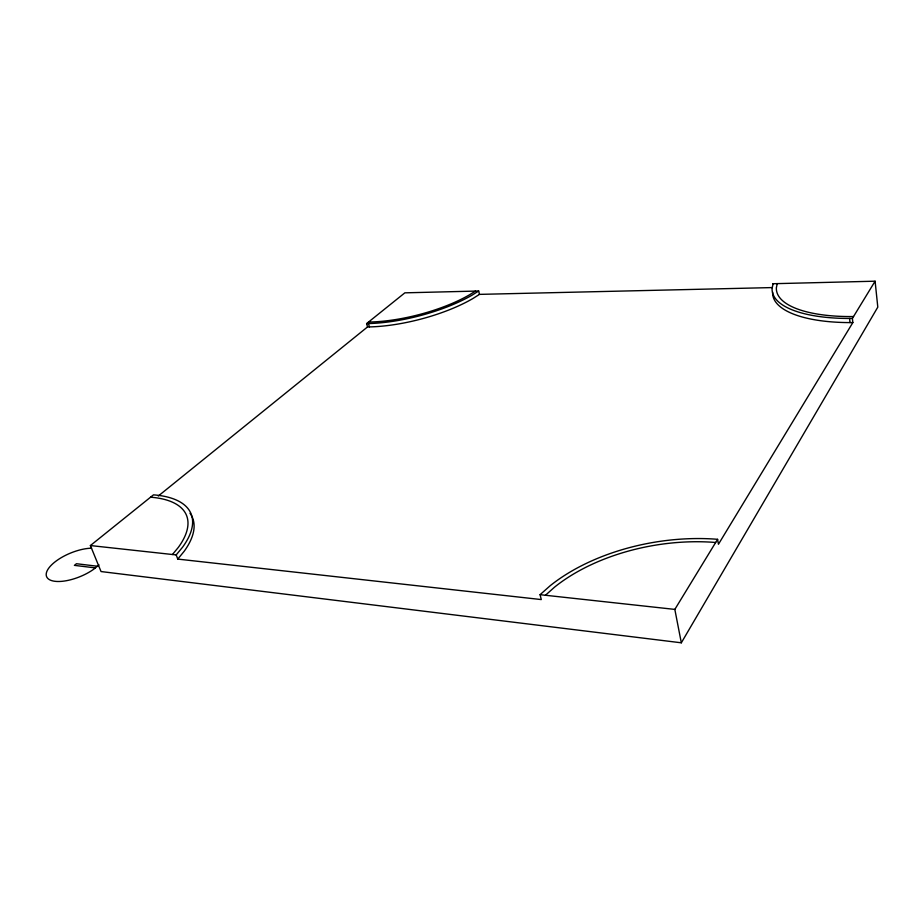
<?xml version="1.0" encoding="UTF-8"?>
<svg xmlns="http://www.w3.org/2000/svg" width="924" height="924" viewBox="0 0 924 924"><rect width="100%" height="100%" fill="white"/><g stroke="black" fill="none" stroke-linecap="round" stroke-linejoin="round"><path stroke-width="1.39" d="M777.246 283.622L776.368 287.757A106.191 37.93 -7.4 0 0 850.738 316.562L853.533 316.539M773.122 283.726L772.106 288.288A110.707 39.547 -7.4 0 0 849.572 318.457L852.378 318.433L875.097 281.196L772.88 283.726M90.402 545.553L176.195 554.92L182.606 547.147A124.232 50.439 -22.2 0 0 155.521 495.021L153.476 494.86L90.402 545.553L101.039 571.552L681.323 642.804L877.8 307.126L875.097 281.196M852.378 318.433L852.852 322.568L718.445 544.259L717.59 539.327L714.16 539.05A158.847 92.238 -9.4 0 0 550.207 585.701L540.078 594.675L541.279 599.572L177.766 559.089L176.195 554.92M681.323 642.804L674.832 609.401L717.59 539.327M177.766 559.089L184.165 551.293A124.035 50.693 -22.3 0 0 190.009 513.294M172.43 554.516L178.263 547.482A119.15 48.36 -22.2 0 0 152.61 497.366L150.566 497.204M98.972 564.887L93.694 569.253A31.058 12.705 -22.3 0 1 54.655 581.265A31.058 12.705 -22.3 0 1 52.864 563.698A31.058 12.705 -22.3 0 1 91.545 548.186M545.437 595.264L554.619 587.087A152.333 88.415 -9.4 0 1 712.208 542.226L715.65 542.504M158.293 496.015L367.556 326.923L369.415 326.911A86.44 28.136 -14.6 0 0 472.869 298.544L479.475 294.375L772.21 287.583M367.556 326.923L366.62 323.573L404.862 292.839L478.667 291.014L479.475 294.375M475.467 291.095L469.461 294.848A83.01 26.831 -14.6 0 1 370.397 322.002L368.549 322.026M478.667 291.014L472.048 295.172A86.544 27.974 -14.6 0 1 368.468 323.55L366.62 323.573M772.649 292.134A110.557 39.767 -7.3 0 0 850.045 322.591L852.852 322.568M540.078 594.675L674.832 609.401M97.459 566.239L76.449 563.721L74.405 565.361L95.438 567.913M368.468 323.55L369.415 326.911M849.572 318.457L850.045 322.591"/></g></svg>
